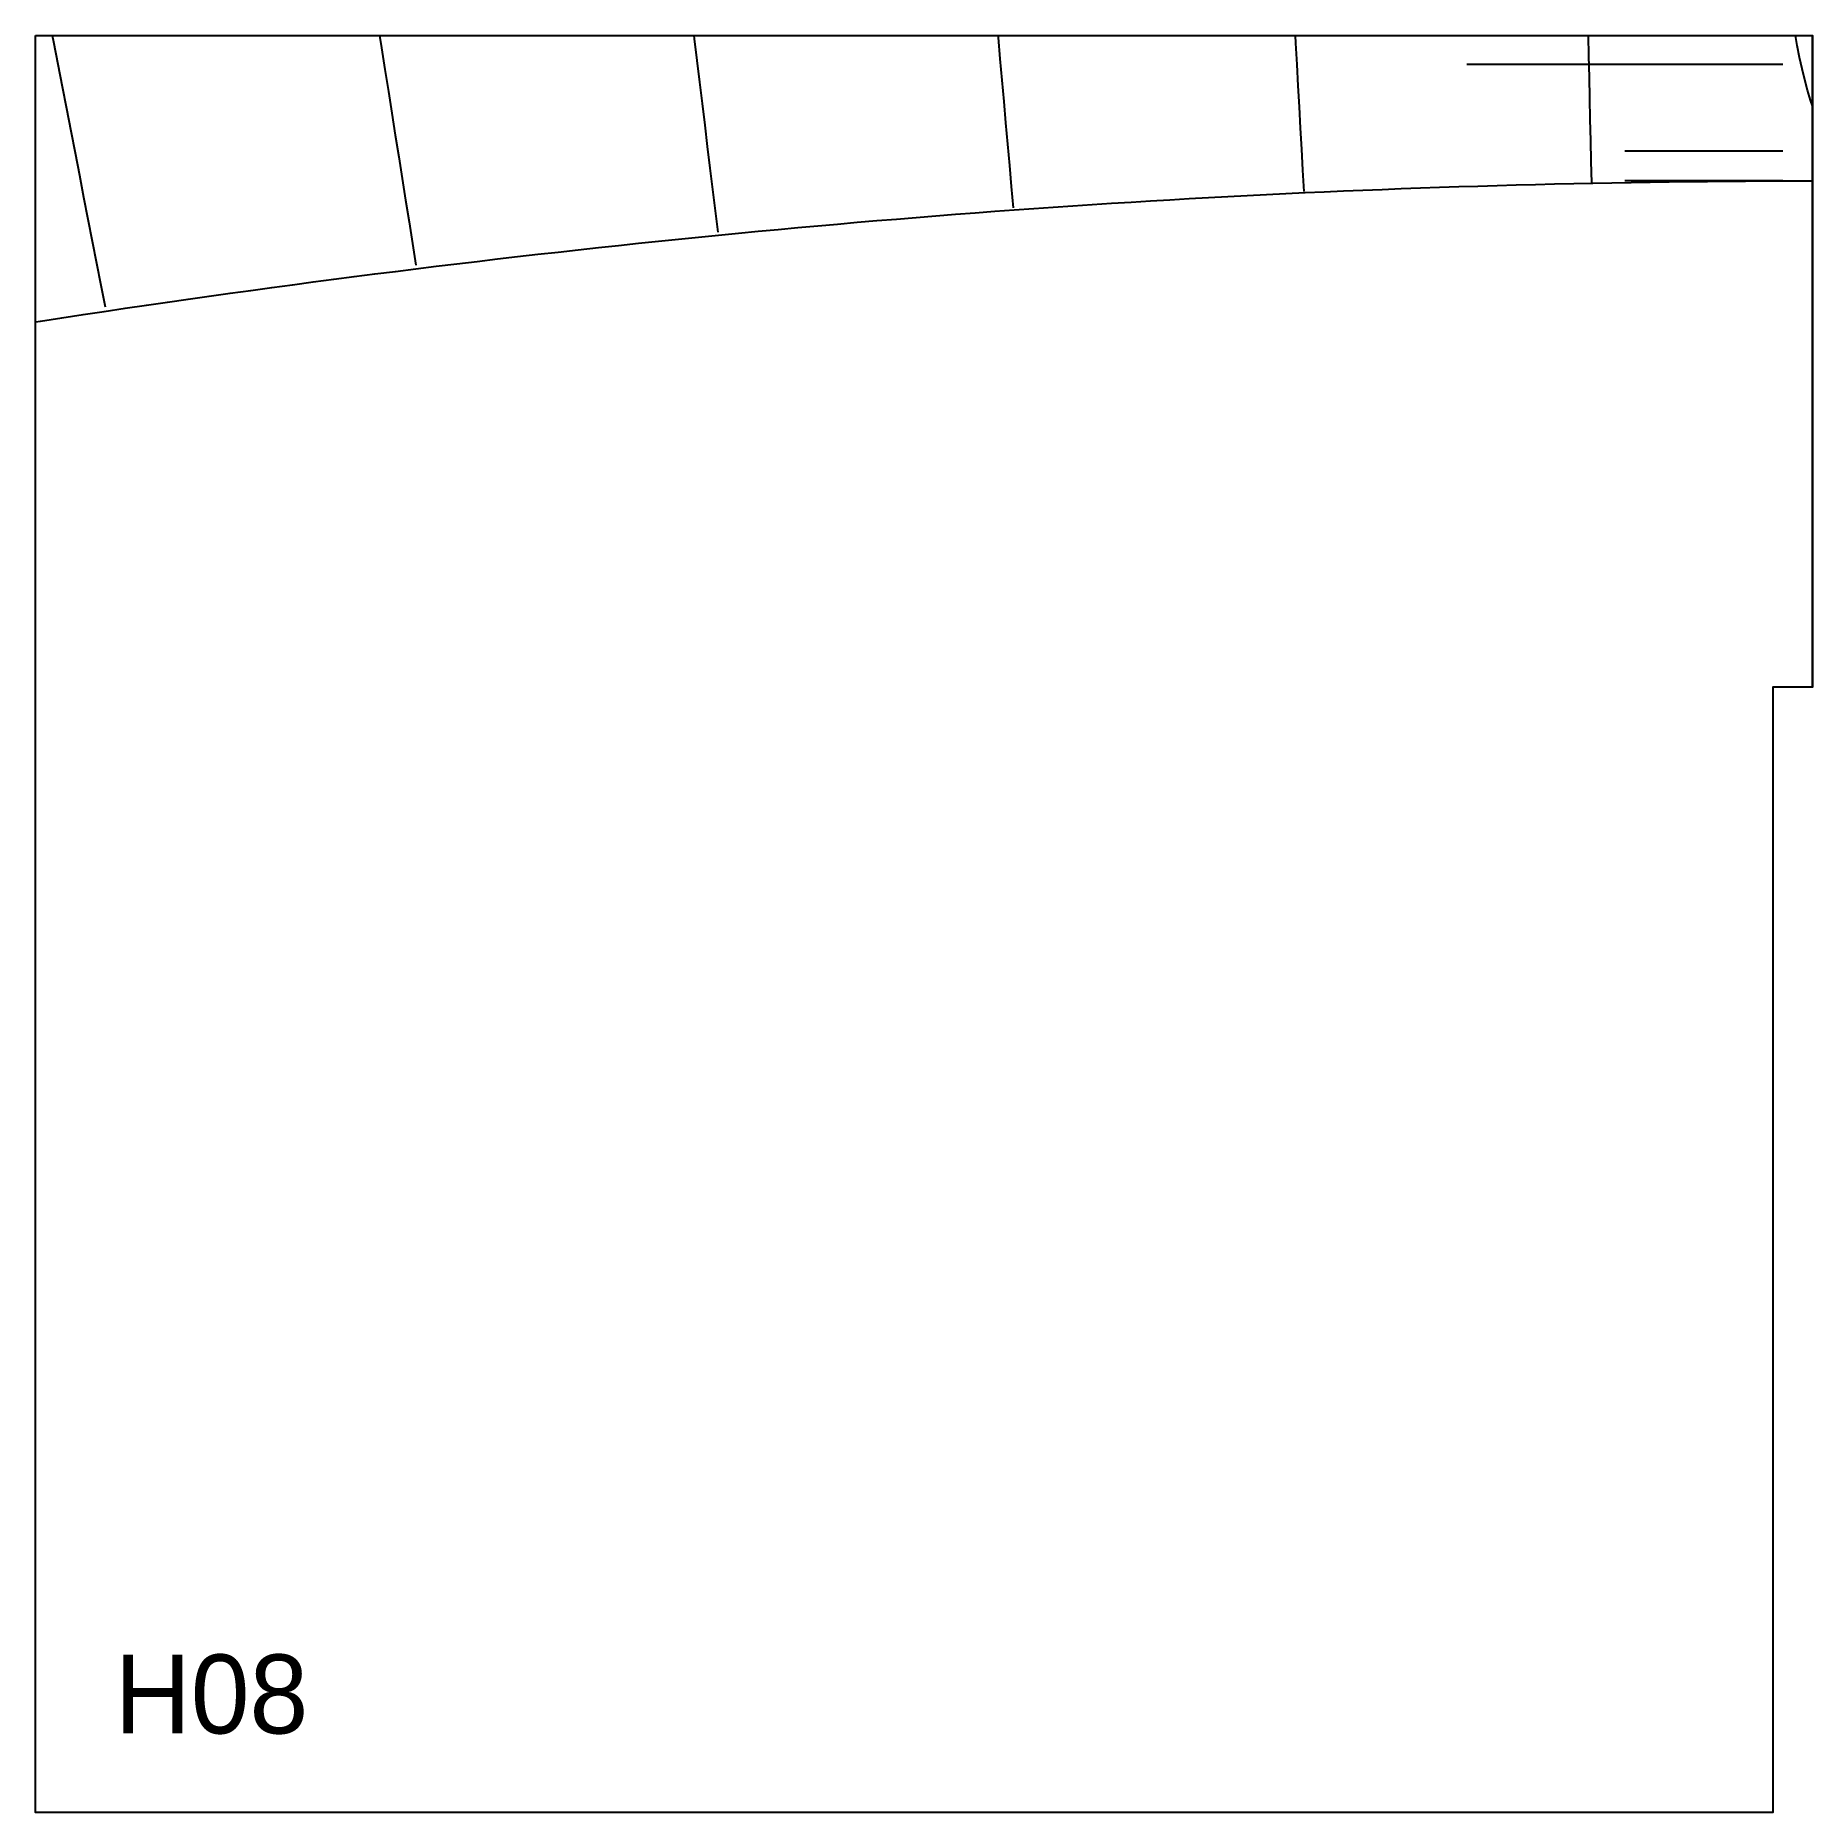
# Model space of a CAD drawing. Header units: millimetres. Extents: x 0 to 900, y 0 to 900.
import ezdxf

# ---------------------------------------------------------------- set-up
doc = ezdxf.new("R2010")
doc.units = ezdxf.units.MM
for name, color, linetype in [('CUT', 1, 'Continuous'), ('DECL', 30, 'Continuous'), ('HOUR', 7, 'Continuous'), ('HOUR15', 9, 'Continuous'), ('HOUR30', 8, 'Continuous'), ('ID', 3, 'Continuous'), ('MERID', 40, 'Continuous'), ('NOON', 6, 'Continuous'), ('TICKS', 2, 'Continuous')]:
    doc.layers.add(name, color=color, linetype=linetype)

msp = doc.modelspace()

# ---------------------------------------------------------------- linework, layer by layer
at = {"layer": 'CUT'}
msp.add_lwpolyline([(0, 900), (900, 900), (900, 570), (880, 570), (880, 0), (0, 0), (0, 900)], close=True, dxfattribs=at)
at = {"layer": 'DECL'}
msp.add_lwpolyline([(0, 754.95), (2.55, 755.35), (13.32, 757.01), (24.06, 758.64), (34.78, 760.25), (45.46, 761.84), (56.13, 763.41), (66.77, 764.96), (77.38, 766.48), (87.97, 767.98), (98.54, 769.47), (109.08, 770.93), (119.6, 772.37), (130.1, 773.78), (140.57, 775.18), (151.02, 776.56), (161.46, 777.92), (171.86, 779.25), (182.25, 780.57), (192.62, 781.86), (202.97, 783.14), (213.3, 784.39), (223.61, 785.62), (233.9, 786.84), (244.17, 788.03), (254.42, 789.21), (264.65, 790.36), (274.87, 791.5), (285.06, 792.62), (295.25, 793.71), (305.41, 794.79), (315.56, 795.85), (325.69, 796.89), (335.8, 797.91), (345.9, 798.91), (355.98, 799.89), (366.05, 800.85), (376.1, 801.8), (386.14, 802.72), (396.17, 803.63), (406.18, 804.52), (416.18, 805.39), (426.16, 806.24), (436.13, 807.07), (446.09, 807.89), (456.03, 808.69), (465.97, 809.46), (475.89, 810.23), (485.8, 810.97), (495.7, 811.69), (505.58, 812.4), (515.46, 813.09), (525.33, 813.76), (535.18, 814.41), (545.03, 815.05), (554.86, 815.66), (564.69, 816.26), (574.51, 816.84), (584.32, 817.41), (594.12, 817.96), (603.91, 818.48), (613.7, 819), (623.47, 819.49), (633.24, 819.97), (643, 820.43), (652.76, 820.87), (662.51, 821.3), (672.25, 821.7), (681.99, 822.09), (691.72, 822.47), (701.44, 822.82), (711.16, 823.16), (720.88, 823.49), (730.59, 823.79), (740.29, 824.08), (749.99, 824.35), (759.69, 824.6), (769.38, 824.84), (779.07, 825.06), (788.76, 825.26), (798.44, 825.45), (808.12, 825.62), (817.8, 825.77), (827.47, 825.91), (837.15, 826.02), (846.82, 826.13), (856.49, 826.21), (866.16, 826.28), (875.83, 826.33), (885.5, 826.36), (895.17, 826.38), (900, 826.38)], dxfattribs=at)
at = {"layer": 'HOUR'}
msp.add_lwpolyline([(333.37, 900), (333.58, 898.3), (334.91, 887.35), (336.25, 876.42), (337.59, 865.51), (338.92, 854.61), (340.25, 843.73), (341.59, 832.86), (342.91, 822.01), (344.24, 811.16), (345.57, 800.33)], dxfattribs=at)
at = {"layer": 'HOUR15'}
for points in [[(174.27, 900), (175.24, 893.84), (176.99, 882.76), (178.73, 871.69), (180.48, 860.64), (182.22, 849.6), (183.96, 838.58), (185.69, 827.58), (187.43, 816.59), (189.16, 805.61), (190.89, 794.65), (192.61, 783.7)], [(487.44, 900), (487.53, 899.01), (488.48, 888.18), (489.44, 877.36), (490.39, 866.55), (491.34, 855.76), (492.29, 844.98), (493.24, 834.21), (494.19, 823.46), (495.14, 812.72)], [(786.39, 900), (786.62, 889.61), (786.85, 878.9), (787.09, 868.2), (787.32, 857.52), (787.56, 846.84), (787.79, 836.18), (788.02, 825.53)]]:
    msp.add_lwpolyline(points, dxfattribs=at)
at = {"layer": 'HOUR30'}
for points in [[(8.45, 900), (9.08, 896.76), (11.28, 885.48), (13.47, 874.21), (15.66, 862.97), (17.84, 851.74), (20.02, 840.53), (22.2, 829.34), (24.37, 818.17), (26.54, 807.01), (28.71, 795.87), (30.87, 784.75), (33.04, 773.63), (35.19, 762.54)], [(637.99, 900), (638.2, 896.1), (638.79, 885.35), (639.38, 874.6), (639.97, 863.87), (640.56, 853.15), (641.14, 842.45), (641.73, 831.75), (642.32, 821.07)]]:
    msp.add_lwpolyline(points, dxfattribs=at)
at = {"layer": 'MERID'}
msp.add_lwpolyline([(900, 570), (900, 900)], dxfattribs=at)
at = {"layer": 'NOON'}
msp.add_lwpolyline([(900, 864.47), (899.05, 867.35), (897.56, 872.33), (896.14, 877.58), (894.78, 883.1), (893.5, 888.9), (892.28, 894.97), (891.38, 900)], dxfattribs=at)
at = {"layer": 'TICKS'}
for points in [[(885, 885.36), (725, 885.36)], [(885, 841.43), (805, 841.43)], [(885, 826.33), (805, 826.33)]]:
    msp.add_lwpolyline(points, dxfattribs=at)

# ---------------------------------------------------------------- texts
at = {"layer": 'ID'}
msp.add_text('H08', height=40, dxfattribs=at).set_placement((40, 40))

doc.saveas('drawing.dxf')
